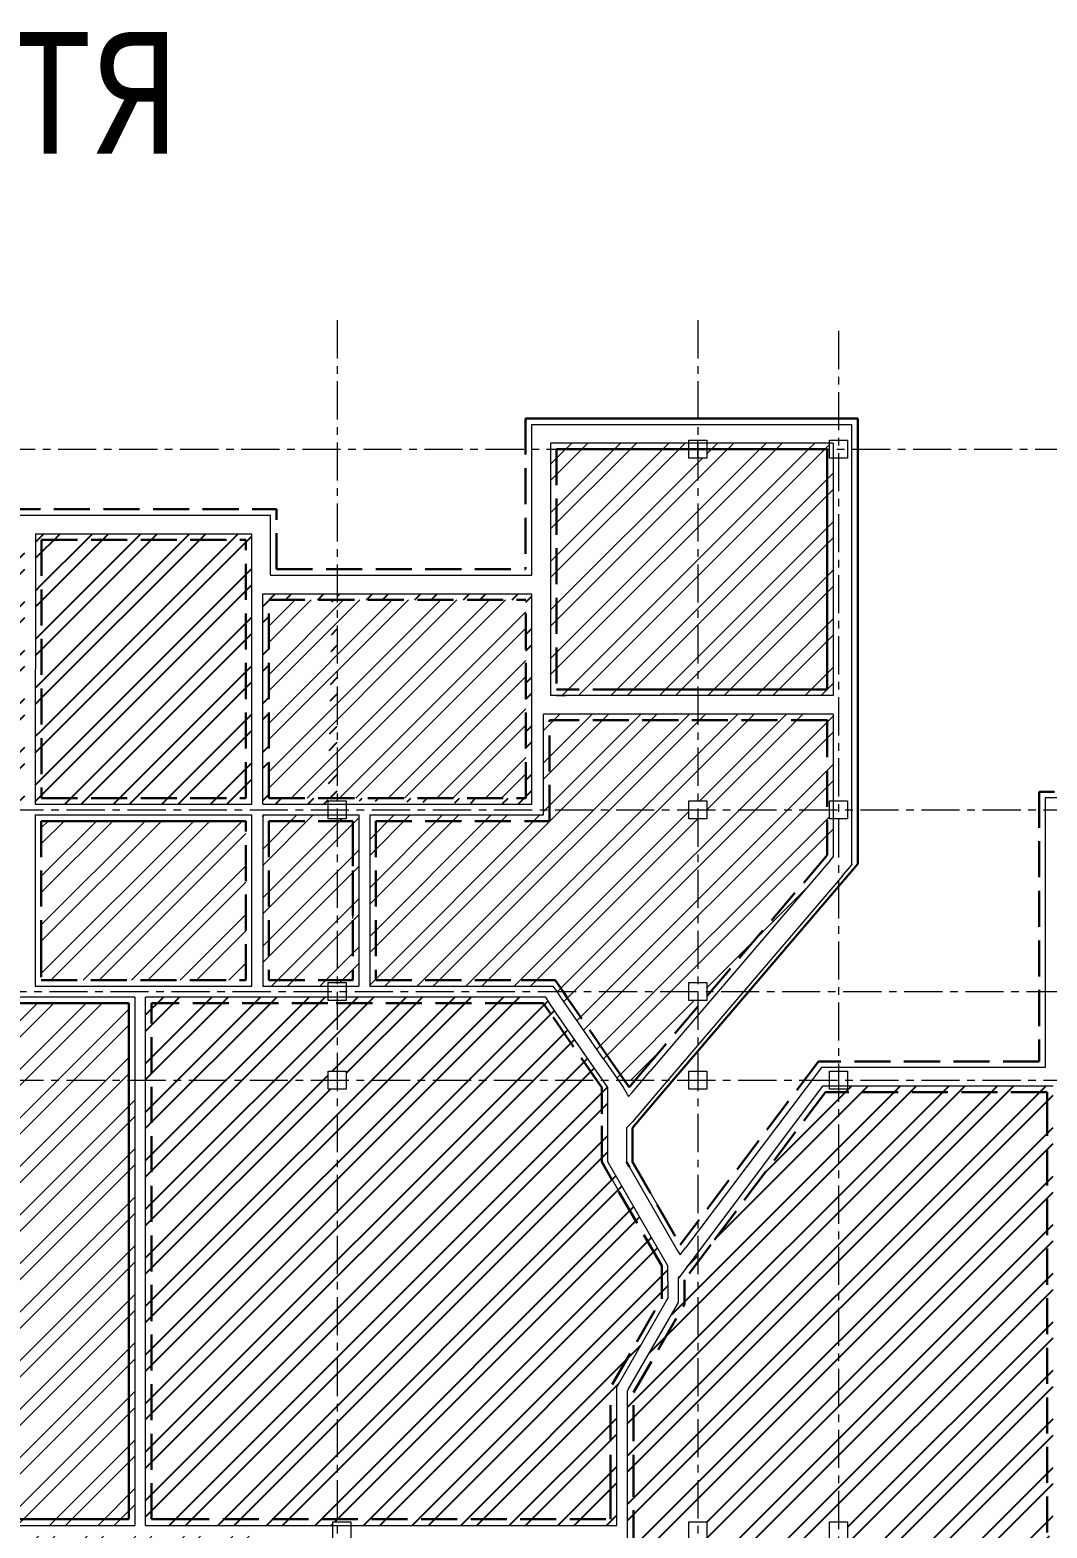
# Model space of a CAD drawing. Header units: millimetres. Extents: x -689206 to 4969298, y -1019800 to 703299.
# Drawn here: x 783077 to 799999, y -17593 to 7339 of the extents above; entities that cross this region are included whole.
import ezdxf

# ---------------------------------------------------------------- set-up
doc = ezdxf.new("R2010")
doc.units = ezdxf.units.MM
doc.linetypes.add('JIS_02_4.0', pattern=[5.5, 4, -1.5])
doc.linetypes.add('осеваяX2', pattern=[101.6, 63.5, -12.7, 12.7, -12.7])
for name, color, linetype, lineweight in [('несущие', 7, 'Continuous', 30), ('перекрытие', 10, 'JIS_02_4.0', 40), ('РАЗМЕРЫ', 7, 'Continuous', 9), ('стены', 7, 'Continuous', 20)]:
    doc.layers.add(name, color=color, linetype=linetype, lineweight=lineweight)
doc.styles.add('Аннотативный', font='isocteur.ttf', dxfattribs={"width": 0.7, "height": 250})
pattern_1 = [(45, (396786.03, 69886.3), (-404.1115, 404.1115), []), (45, (397055.44, 69886.3), (-404.1115, 404.1115), [])]

msp = doc.modelspace()

# ---------------------------------------------------------------- hatches: boundary and pattern name
at = {"layer": 'РАЗМЕРЫ', "linetype": 'ByBlock', "lineweight": 13}
h = msp.add_hatch(dxfattribs=at)
h.set_pattern_fill('ANSI32', color=256, scale=60)
h.set_pattern_definition(pattern_1)
h.paths.add_polyline_path([(794189.9, 212.3), (794039.9, 212.3), (794039.9, 362.3), (791840, 362.3), (791840, -3635.7), (791992, -3635.7), (794189.9, -3635.7)], flags=17)
h.paths.add_polyline_path([(796340, 362.3), (794339.9, 362.3), (794339.9, 212.3), (794189.9, 212.3), (794189.9, -3635.7), (796340, -3635.7)], flags=17)
h.paths.add_polyline_path([(794039.9, 464.3), (791740, 464.3), (791740, 362.3), (791840, 362.3), (791840, 364.3), (794039.9, 364.3)])
h.paths.add_polyline_path([(796380, 464.3), (794339.9, 464.3), (794339.9, 364.3), (796340, 364.3), (796380, 364.3)])
h.paths.add_polyline_path([(796440, 210.3), (796380, 210.3), (796380, 362.3), (796340, 362.3), (796340, -3635.7), (794189.9, -3635.7), (794189.9, -3735.7), (796440, -3735.7)])
h.paths.add_polyline_path([(791840, 362.3), (791740, 362.3), (791740, -3735.7), (794189.9, -3735.7), (794189.9, -3635.7), (791992, -3635.7), (791840, -3635.7)])
h.paths.add_polyline_path([(794189.9, -4045.7), (791620, -4045.7), (791620, -5637.7), (791720, -5637.7), (791720, -4145.7), (791992, -4145.7), (794189.9, -4145.7)])
h.paths.add_polyline_path([(796440, -4045.7), (794189.9, -4045.7), (794189.9, -4145.7), (796340, -4145.7), (796340, -4163.8), (796340, -5637.7), (796380, -5637.7), (796380, -5489.7), (796440, -5489.7)])
h.paths.add_polyline_path([(796340, -4163.8), (796340, -4145.7), (794189.9, -4145.7), (794189.9, -5487.7), (794339.9, -5487.7), (794339.9, -5637.7), (796340, -5637.7)], flags=17)
h.paths.add_polyline_path([(794189.9, -4145.7), (791992, -4145.7), (791720, -4145.7), (791720, -5637.7), (794039.9, -5637.7), (794039.9, -5487.7), (794189.9, -5487.7)], flags=17)
h.paths.add_polyline_path([(794189.9, -5787.7), (794039.9, -5787.7), (794039.9, -5637.7), (791720, -5637.7), (791720, -5825.7), (788830, -5825.7), (788830, -8475.1), (791249.4, -8475.1), (791450, -8475.1), (791550, -8475.1), (791815.4, -8475.1), (791946.5, -8665.1), (794039.9, -8665.1), (794039.9, -8515.1), (794189.9, -8515.1)])
h.paths.add_polyline_path([(796340, -5637.7), (794339.9, -5637.7), (794339.9, -5787.7), (794189.9, -5787.7), (794189.9, -8515.1), (794339.9, -8515.1), (794339.9, -8665.1), (794403, -8665.1), (796340, -6395.7)])
h.paths.add_polyline_path([(796390, -6482.3), (796440, -6423.7), (796440, -6393.6), (796440, -5789.7), (796380, -5789.7), (796380, -5637.7), (796340, -5637.7), (796340, -6395.7), (794403, -8665.1), (794527, -8665.1)])
h.paths.add_polyline_path([(794189.9, -8914.8), (794189.9, -8815.1), (794039.9, -8815.1), (794039.9, -8665.1), (791946.5, -8665.1), (792005.5, -8751.2), (792044.5, -8808.1), (792726.1, -9795.8), (792726.6, -9795.4), (792962.8, -10137.7), (793146.2, -10137.7), (793340, -9910.6)])
h.paths.add_polyline_path([(792862.8, -10137.7), (792626.6, -9795.4), (791944.5, -8808.1), (791905.5, -8751.2), (791846.5, -8665.1), (791946.5, -8665.1), (792005.5, -8751.2), (792044.5, -8808.1), (792726.1, -9795.8), (792726.6, -9795.4), (792962.8, -10137.7), (792964.2, -10137.7), (793044.8, -10254.5), (793044.8, -10256.5), (792962.8, -10137.7)])
h.paths.add_polyline_path([(791815.4, -8475.1), (791550, -8475.1), (791450, -8475.1), (791249.4, -8475.1), (788830, -8475.1), (788830, -5825.7), (791720, -5825.7), (791720, -5637.7), (791620, -5637.7), (791620, -5725.7), (788730, -5725.7), (788730, -8575.1), (791784.4, -8575.1), (791846.5, -8665.1), (791946.5, -8665.1)])
h.paths.add_polyline_path([(788039.9, -8515.1), (788189.9, -8515.1), (788189.9, -8475.1), (788035.4, -8475.1), (787050, -8475.1), (787050, -5825.7), (788189.9, -5825.7), (788189.9, -5787.7), (788039.9, -5787.7), (788039.9, -5725.7), (786950, -5725.7), (786950, -8575.1), (788039.9, -8575.1)])
h.paths.add_polyline_path([(788189.9, -5825.7), (787050, -5825.7), (787050, -8475.1), (788035.4, -8475.1), (788189.9, -8475.1)], flags=17)
h.paths.add_polyline_path([(788450, -5825.7), (788189.9, -5825.7), (788189.9, -8475.1), (788450, -8475.1)], flags=17)
h.paths.add_polyline_path([(788550, -5725.7), (788339.9, -5725.7), (788339.9, -5787.7), (788189.9, -5787.7), (788189.9, -5825.7), (788450, -5825.7), (788450, -8475.1), (788189.9, -8475.1), (788189.9, -8515.1), (788339.9, -8515.1), (788339.9, -8575.1), (788550, -8575.1)])
h.paths.add_polyline_path([(786670, -5825.7), (786323.6, -5825.7), (783265, -5825.7), (783265, -7825.7), (783265, -8475.1), (786599.8, -8475.1), (786670, -8475.1)])
at = {"layer": 'РАЗМЕРЫ', "linetype": 'ByBlock', "lineweight": 25}
h = msp.add_hatch(dxfattribs=at)
h.set_pattern_fill('ANSI32', color=256, scale=60)
h.set_pattern_definition(pattern_1)
h.paths.add_polyline_path([(786670, -1145.7), (783270, -1145.7), (783270, -5445.7), (786670, -5445.7)])
h.paths.add_polyline_path([(782189.9, -1145.7), (779860, -1145.7), (779860, -5445.7), (782189.9, -5445.7)], flags=16)
h.paths.add_polyline_path([(782890, -1145.7), (782189.9, -1145.7), (782189.9, -5445.7), (782890, -5445.7)], flags=17)
h.paths.add_polyline_path([(782189.9, -1045.7), (779760, -1045.7), (779760, -5545.7), (782039.9, -5545.7), (782039.9, -5487.7), (782189.9, -5487.7), (782189.9, -5445.7), (779860, -5445.7), (779860, -1145.7), (782189.9, -1145.7)])
h.paths.add_polyline_path([(782990, -1045.7), (782189.9, -1045.7), (782189.9, -1145.7), (782890, -1145.7), (782890, -5445.7), (782189.9, -5445.7), (782189.9, -5487.7), (782339.9, -5487.7), (782339.9, -5545.7), (782990, -5545.7)])
h = msp.add_hatch(dxfattribs=at)
h.set_pattern_fill('ANSI32', color=256, scale=60)
h.set_pattern_definition(pattern_1)
h.paths.add_polyline_path([(788189.9, -2145.7), (788189.9, -5445.7), (791330, -5445.7), (791330, -2145.7)], flags=17)
h.paths.add_polyline_path([(788189.9, -2145.7), (787050, -2145.7), (787050, -5445.7), (788189.9, -5445.7)])
h.paths.add_polyline_path([(786950, -5545.7), (788039.9, -5545.7), (788039.9, -5487.7), (788104.5, -2045.7), (786950, -2045.7)])
h.paths.add_polyline_path([(791430, -2045.7), (788189.9, -2045.7), (788189.9, -5487.7), (788339.9, -5487.7), (791430, -5545.7)])
h.paths.add_polyline_path([(786670, -5445.7), (783270, -5445.7), (783270, -1145.7), (786670, -1145.7)], flags=16)
h.paths.add_polyline_path([(786770, -1045.7), (783170, -1045.7), (783165.3, -5545.7), (786770, -5545.7)])
at = {"layer": 'РАЗМЕРЫ', "linetype": 'ByBlock', "lineweight": 20}
h = msp.add_hatch(dxfattribs=at)
h.set_pattern_fill('ANSI32', color=256, scale=60)
h.paths.add_polyline_path([(774691.1, -35639.7), (770339.9, -35639.7), (770339.9, -35789.7), (770189.9, -35789.7), (770189.9, -36939.7), (774690, -36939.7)], flags=17)
h.paths.add_polyline_path([(774791, -35639.7), (774691.1, -35639.7), (774690, -36939.7), (770189.9, -36939.7), (770189.9, -35789.7), (770089.9, -35789.7), (770089.9, -36989.7), (770339.9, -36989.7), (770339.9, -37039.7), (774791, -37039.7)])
h.paths.add_polyline_path([(791330, -2145.7), (788189.9, -2145.7), (788189.9, -5445.7), (791330, -5445.7)])
h.paths.add_polyline_path([(788189.9, -2145.7), (787050, -2145.7), (787050, -5445.7), (788189.9, -5445.7)])
at = {"layer": 'РАЗМЕРЫ', "linetype": 'JIS_02_4.0', "lineweight": 20, "ltscale": 150}
h = msp.add_hatch(dxfattribs=at)
h.set_pattern_fill('ANSI32', color=256, scale=60)
h.paths.add_polyline_path([(784719.9, -10137.7), (782379.9, -10137.7), (782379.9, -17447.7), (782499.9, -17447.7), (784719.9, -17447.7)], flags=17)
h.paths.add_polyline_path([(784719.9, -8855.1), (782379.9, -8855.1), (782379.9, -10137.7), (784719.9, -10137.7)])
h.paths.add_polyline_path([(781999.9, -12044), (779299.9, -12044), (779299.9, -17444), (781999.9, -17444)], flags=0)
h.paths.add_polyline_path([(781999.9, -17827.8), (779299.9, -17824), (779299.9, -23224), (781999.9, -23224)], flags=16)
h.paths.add_polyline_path([(778919.9, -17827.8), (777279.9, -17827.8), (777279.9, -23224), (778919.9, -23224)], flags=0)
h.paths.add_polyline_path([(785079.9, -17824), (782379.9, -17824), (782379.9, -23224), (785079.9, -23224)], flags=0)
h.paths.add_polyline_path([(787099.9, -17824), (785459.9, -17824), (785459.9, -23224), (787099.9, -23224)], flags=0)
h.paths.add_polyline_path([(787199.9, -17727.8), (785359.9, -17727.8), (785359.9, -23324), (787199.9, -23324)])
h.paths.add_polyline_path([(785459.9, -17824), (787099.9, -17824), (787099.9, -23224), (785459.9, -23224)], flags=16)
h.paths.add_polyline_path([(785179.9, -17727.8), (782339.9, -17727.8), (782339.9, -17787.7), (782279.9, -17787.7), (782279.9, -23324), (785179.9, -23324)])
h.paths.add_polyline_path([(782379.9, -17824), (785079.9, -17824), (785079.9, -23224), (782379.9, -23224)], flags=16)
h.paths.add_polyline_path([(782099.9, -17787.7), (782039.9, -17787.7), (782039.9, -17727.8), (779199.9, -17727.8), (779199.9, -23324), (782099.9, -23324)])
h.paths.add_polyline_path([(782039.9, -17487.7), (782099.9, -17487.7), (782099.9, -11952.1), (779199.9, -11952.1), (779199.9, -17547.7), (782039.9, -17547.7)])
h.paths.add_polyline_path([(779299.9, -17447.7), (779299.9, -17444), (779299.9, -12044), (781999.9, -12044), (781999.9, -17447.7)], flags=16)
h.paths.add_polyline_path([(779299.9, -17444), (779299.9, -17294), (779299.9, -16094), (779299.9, -13394), (779299.9, -12044), (781999.9, -12044), (781999.9, -13394), (781999.9, -13694), (781999.9, -13994), (781999.9, -14294), (781999.9, -14594), (781999.9, -14894), (781999.9, -16094), (781999.9, -17444)], flags=0)
h.paths.add_polyline_path([(784819.9, -10137.7), (784719.9, -10137.7), (784719.9, -17447.7), (782499.9, -17447.7), (782379.9, -17447.7), (782379.9, -10137.7), (782339.9, -10137.7), (782339.9, -10287.7), (782279.9, -10287.7), (782279.9, -17487.7), (782339.9, -17487.7), (782339.9, -17547.7), (784819.9, -17547.7)])
h.paths.add_polyline_path([(779019.9, -17727.8), (777179.9, -17727.8), (777179.9, -23324), (779019.9, -23324)])
h.paths.add_polyline_path([(777279.9, -17827.8), (778919.9, -17827.8), (778919.9, -19667.8), (778919.9, -23224), (777279.9, -23224)], flags=16)
at = {"layer": 'РАЗМЕРЫ', "linetype": 'ByBlock', "lineweight": 25}
h = msp.add_hatch(dxfattribs=at)
h.set_pattern_fill('ANSI32', color=256, scale=60)
h.set_pattern_definition(pattern_1)
h.paths.add_polyline_path([(788189.9, -10287.7), (788039.9, -10287.7), (788039.9, -10137.7), (785099.9, -10137.7), (785099.9, -17447.7), (785459.9, -17447.7), (788189.9, -17447.7)], flags=17)
h.paths.add_polyline_path([(788339.9, -10137.7), (788339.9, -10287.7), (788189.9, -10287.7), (788189.9, -17487.7), (788414.9, -17487.7), (788414.9, -17547.7), (792839.1, -17547.7), (792839.1, -15339.6), (792839.1, -15247.8), (793664.5, -13818.1), (793690, -13773.9), (793690, -13485.6), (793690, -13230.6), (792690, -11498.6), (792690, -10698.6), (792690, -10262.4), (792604, -10137.7)])
h.paths.add_polyline_path([(791734.2, -9022.3), (791618.8, -8855.1), (791550, -8855.1), (791450, -8855.1), (791249.4, -8855.1), (788189.9, -8855.1), (788189.9, -9987.7), (788339.9, -9987.7), (788339.9, -10137.7), (792504, -10137.7)], flags=16)
h.paths.add_polyline_path([(788189.9, -8855.1), (788035.4, -8855.1), (785099.9, -8855.1), (785099.9, -10137.7), (788039.9, -10137.7), (788039.9, -9987.7), (788189.9, -9987.7)], flags=17)
h.paths.add_polyline_path([(785099.9, -10137.7), (784999.9, -10137.7), (784999.9, -17547.7), (788114.9, -17547.7), (788114.9, -17487.7), (788189.9, -17487.7), (788189.9, -17447.7), (785459.9, -17447.7), (785099.9, -17447.7)])
h.paths.add_polyline_path([(785099.9, -8855.1), (788035.4, -8855.1), (788189.9, -8855.1), (788189.9, -8815.1), (788039.9, -8815.1), (788039.9, -8755.1), (784999.9, -8755.1), (784999.9, -10137.7), (785099.9, -10137.7)])
h.paths.add_polyline_path([(791661.1, -8755.1), (788339.9, -8755.1), (788339.9, -8815.1), (788189.9, -8815.1), (788189.9, -8855.1), (791249.4, -8855.1), (791450, -8855.1), (791550, -8855.1), (791618.8, -8855.1), (791734.2, -9022.3), (792504, -10137.7), (792604, -10137.7), (791834.2, -9022.3), (791718.8, -8855.1)])
h = msp.add_hatch(dxfattribs=at)
h.set_pattern_fill('ANSI32', color=256, scale=60)
h.set_pattern_definition(pattern_1)
h.paths.add_polyline_path([(796530, -10337.7), (796311.4, -10337.7), (794407, -12878.9), (794189.9, -13168.5), (794189.9, -17487.7), (794339.9, -17487.7), (794339.9, -17637.7), (796380, -17637.7), (796380, -17487.7), (796530, -17487.7)])
h.paths.add_polyline_path([(800099.4, -10287.7), (800039.9, -10287.7), (800039.9, -10237.7), (796680, -10237.7), (796680, -10287.7), (796530, -10287.7), (796530, -17487.7), (796680, -17487.7), (796680, -17787.7), (796530, -17787.7), (796530, -23487.7), (796680, -23487.7), (796680, -23637.7), (800039.9, -23637.7), (800039.9, -23487.7), (800099.4, -23487.7), (800099.4, -17787.7), (800039.9, -17787.7), (800039.9, -17487.7), (800099.4, -17487.7)])
h.paths.add_polyline_path([(794189.9, -13168.5), (793970, -13461.9), (793970, -13556), (793970, -13865.6), (793119.1, -15339.6), (793119.1, -16973.8), (793119.1, -17637.7), (794039.9, -17637.7), (794039.9, -17487.7), (794189.9, -17487.7)], flags=17)
h.paths.add_polyline_path([(794189.9, -17787.7), (794039.9, -17787.7), (794039.9, -17637.7), (793119.1, -17637.7), (793119.1, -20371.7), (793970, -21845.6), (794099.8, -21845.6), (794099.8, -22302.6), (794114.8, -22318.7), (794189.9, -22399.1)], flags=17)
h.paths.add_polyline_path([(796530, -17787.7), (796380, -17787.7), (796380, -17637.7), (794339.9, -17637.7), (794339.9, -17787.7), (794189.9, -17787.7), (794189.9, -22399.1), (794278.7, -22494.2), (795276.5, -23637.7), (796380, -23637.7), (796380, -23487.7), (796530, -23487.7)])
h.paths.add_polyline_path([(793119.1, -17637.7), (793019.1, -17637.7), (793019.1, -20371.7), (793019.1, -20398.5), (793032.4, -20421.7), (793883.4, -21895.6), (793912.3, -21945.6), (793999.8, -21945.6), (793999.8, -22302.6), (794178.7, -22494.2), (794189.9, -22507), (794189.9, -22399.1), (794114.8, -22318.7), (794099.8, -22302.6), (794099.8, -21845.6), (793970, -21845.6), (793119.1, -20371.7)])
h.paths.add_polyline_path([(793119.1, -16973.8), (793119.1, -15339.6), (793970, -13865.6), (793970, -13556), (793970, -13461.9), (794189.9, -13168.5), (794189.9, -13003), (793883.4, -13411.9), (793870, -13429.8), (793870, -13838.8), (793032.4, -15289.6), (793019.1, -15312.8), (793019.1, -15392.8), (793019.1, -17637.7), (793119.1, -17637.7)])
h.paths.add_polyline_path([(794278.7, -22494.2), (794189.9, -22399.1), (794189.9, -22507), (795176.5, -23637.7), (795276.5, -23637.7)], flags=17)
h.paths.add_polyline_path([(796530, -23787.7), (796380, -23787.7), (796380, -23637.7), (795276.5, -23637.7), (796530, -25074.3)], flags=17)
h.paths.add_polyline_path([(795276.5, -23637.7), (795176.5, -23637.7), (796446.2, -25092.8), (796530, -25188.9), (796530, -25074.3)])
h.paths.add_polyline_path([(799999.4, -23637.7), (796680, -23637.7), (796680, -23787.7), (796530, -23787.7), (796530, -25074.3), (796546.2, -25092.8), (796663.4, -25092.8), (799999.4, -25092.8)], flags=16)
h.paths.add_polyline_path([(800099.4, -23787.7), (800039.9, -23787.7), (800039.9, -23637.7), (796680, -23637.7), (796680, -23787.7), (796530, -23787.7), (796530, -25074.3), (796530, -25188.9), (796533.5, -25192.8), (796663.4, -25192.8), (800099.4, -25192.8)])

# ---------------------------------------------------------------- linework, layer by layer
at = {"layer": 'несущие', "color": 18, "lineweight": 20, "true_color": 0x000000}
for p, q in [((783170, -1045.7), (786770, -1045.7)), ((799969.2, -5437.7), (799969.2, -9927.7)), ((812399.9, -5437.7), (799969.2, -5437.7)), ((788730, -5725.7), (788730, -8575.1)), ((796595, -6737.3), (796750, -6555.7)), ((783165, -7825.7), (783165, -8575.1)), ((783165, -8575.1), (786770, -8575.1)), ((786950, -8575.1), (788550, -8575.1)), ((788730, -8575.1), (791784.4, -8575.1)), ((791846.5, -8665.1), (791784.4, -8575.1)), ((791905.5, -8751.2), (791846.5, -8665.1)), ((784819.9, -8755.1), (782379.9, -8755.1)), ((784819.9, -8755.1), (784819.9, -17547.7)), ((791661.1, -8755.1), (784999.9, -8755.1)), ((784999.9, -17547.7), (784999.9, -8755.1)), ((791718.8, -8855.1), (791661.1, -8755.1)), ((791834.2, -9022.3), (791718.8, -8855.1)), ((791944.5, -8808.1), (791905.5, -8751.2)), ((792626.1, -9795.8), (791944.5, -8808.1)), ((792690, -10262.4), (791834.2, -9022.3)), ((796244.3, -9927.7), (793983.6, -12928.9)), ((799969.2, -9927.7), (796244.3, -9927.7)), ((793094.8, -10343.1), (793390, -9997.2)), ((792944.8, -10256.5), (793035.2, -10413)), ((793035.2, -10413), (793094.8, -10343.1)), ((796224.7, -10287.7), (794320.4, -12828.9)), ((796262.2, -10237.7), (796224.7, -10287.7)), ((796311.4, -10237.7), (796262.2, -10237.7)), ((800099.4, -10237.7), (796311.4, -10237.7)), ((793000, -10932.2), (793100, -10832.2)), ((794320.4, -12828.9), (793883.4, -13411.9)), ((793894.3, -13047.4), (793983.6, -12928.9)), ((793847, -12965.5), (793894.3, -13047.4)), ((793690, -13485.6), (793690, -13230.6)), ((793664.5, -13818.1), (793690, -13773.9)), ((792839.1, -15339.6), (792839.1, -15247.8)), ((793019.1, -15312.8), (793032.4, -15289.6)), ((793019.1, -15392.8), (793019.1, -15312.8)), ((782279.9, -17547.7), (784819.9, -17547.7)), ((784999.9, -17547.7), (792839.1, -17547.7))]:
    msp.add_line(p, q, dxfattribs=at)
at = {"layer": 'несущие', "color": 18, "linetype": 'JIS_02_4.0', "lineweight": 30, "ltscale": 150, "true_color": 0x000000}
for p, q in [((783270, -1145.7), (786670, -1145.7)), ((799869.2, -5337.7), (799869.2, -9827.7)), ((812499.9, -5337.7), (799869.2, -5337.7)), ((788830, -5825.7), (788830, -8475.1)), ((783265, -7825.7), (783265, -8475.1)), ((783265, -8475.1), (786599.8, -8475.1)), ((787050, -8475.1), (788035.4, -8475.1)), ((788035.4, -8475.1), (788450, -8475.1)), ((788830, -8475.1), (791249.4, -8475.1)), ((791249.4, -8475.1), (791450, -8475.1)), ((791450, -8475.1), (791550, -8475.1)), ((791550, -8475.1), (791815.4, -8475.1)), ((791946.5, -8665.1), (791815.4, -8475.1)), ((792005.5, -8751.2), (791946.5, -8665.1)), ((785099.9, -17447.7), (785099.9, -8855.1)), ((788035.4, -8855.1), (785099.9, -8855.1)), ((791249.4, -8855.1), (788035.4, -8855.1)), ((791450, -8855.1), (791249.4, -8855.1)), ((791550, -8855.1), (791450, -8855.1)), ((791550, -8855.1), (791618.8, -8855.1)), ((791734.2, -9022.3), (791618.8, -8855.1)), ((792726.1, -9795.8), (792044.5, -8808.1)), ((792590, -10262.4), (791734.2, -9022.3)), ((793044.8, -10256.5), (793340, -9910.6)), ((796195.3, -9827.7), (793897, -12878.9)), ((796311.4, -10337.7), (794407, -12878.9)), ((799999.2, -10618.5), (799999.2, -10337.7)), ((794407, -12878.9), (793970, -13461.9)), ((793970, -13461.9), (793970, -13556)), ((785099.9, -17447.7), (785459.9, -17447.7)), ((785459.9, -17447.7), (792739.1, -17447.7))]:
    msp.add_line(p, q, dxfattribs=at)
at = {"layer": 'несущие', "color": 18, "true_color": 0x000000}
for p, q in [((786599.8, -8475.1), (786670, -8475.1)), ((792044.5, -8808.1), (792005.5, -8751.2)), ((792726.1, -9795.8), (792726.6, -9795.4)), ((792590, -10262.4), (792416, -10010.1)), ((793050, -11585.2), (793000, -11498.6)), ((793870, -13429.8), (793883.4, -13411.9)), ((782379.9, -17447.7), (784719.9, -17447.7))]:
    msp.add_line(p, q, dxfattribs=at)
at = {"layer": 'несущие', "color": 18, "lineweight": 30, "ltscale": 150, "true_color": 0x000000}
for q in [(782379.9, -8855.1), (784719.9, -17447.7)]:
    msp.add_line((784719.9, -8855.1), q, dxfattribs=at)
at = {"layer": 'несущие', "color": 18, "linetype": 'JIS_02_4.0', "ltscale": 150, "true_color": 0x000000}
for p, q in [((799869.4, -9827.7), (796195.3, -9827.7)), ((799999.2, -10337.7), (796311.4, -10337.7))]:
    msp.add_line(p, q, dxfattribs=at)
at = {"layer": 'перекрытие', "color": 18, "linetype": 'ByBlock', "lineweight": 20, "true_color": 0x000000}
for p, q in [((796390, -6482.3), (796440, -6423.7)), ((796440, -6393.6), (796440, -6423.7)), ((796750, -6538.6), (796750, -6555.7))]:
    msp.add_line(p, q, dxfattribs=at)
at = {"layer": 'РАЗМЕРЫ', "color": 18, "lineweight": 20, "true_color": 0x000000}
for p, q in [((796750, -6538.6), (796750, -6395.2)), ((793595, -10252.2), (793100, -10832.2))]:
    msp.add_line(p, q, dxfattribs=at)
at = {"layer": 'РАЗМЕРЫ', "color": 18, "lineweight": 30, "true_color": 0x000000}
for p, q in [((796595, -6837.3), (796850, -6538.6)), ((793595, -10352.2), (793100, -10932.2))]:
    msp.add_line(p, q, dxfattribs=at)
at = {"layer": 'РАЗМЕРЫ', "color": 18, "true_color": 0x000000}
for p, q in [((784719.9, -15807.7), (784719.9, -17327.7)), ((784719.9, -17327.7), (784719.9, -17447.7))]:
    msp.add_line(p, q, dxfattribs=at)
at = {"layer": 'РАЗМЕРЫ', "color": 18, "lineweight": 30, "ltscale": 150, "true_color": 0x000000}
msp.add_line((784719.9, -17447.7), (782499.9, -17447.7), dxfattribs=at)
at = {"layer": 'стены', "color": 18, "linetype": 'осеваяX2', "lineweight": 15, "ltscale": 10, "true_color": 0x000000}
for p, q in [((788189.9, 2507.8), (788189.9, -41639.7)), ((794189.9, 2507.8), (794189.9, -41787.7)), ((796530, 2329.8), (796530, -41965.7)), ((775418, 362.3), (824339.9, 362.3)), ((752189.9, -5637.7), (824339.9, -5637.7)), ((751904.3, -8665.1), (824054.3, -8665.1)), ((752189.9, -10137.7), (824339.9, -10137.7))]:
    msp.add_line(p, q, dxfattribs=at)
at = {"layer": 'стены', "color": 18, "linetype": 'JIS_02_4.0', "lineweight": 30, "ltscale": 150, "true_color": 0x000000}
for p, q in [((791322, 872.3), (791322, -1635.7)), ((791840, 364.3), (791840, -3635.7)), ((779350, -635.7), (787180, -635.7)), ((787180, -1635.7), (787180, -635.7)), ((783270, -1145.7), (783270, -5445.7)), ((786670, -5445.7), (786670, -1145.7)), ((787180, -1635.7), (791322, -1635.7)), ((787050, -5445.7), (787050, -2145.7)), ((787050, -2145.7), (791330, -2145.7)), ((791330, -5445.7), (791330, -2145.7)), ((796340, -3635.7), (791992, -3635.7)), ((791720, -4145.7), (791992, -4145.7)), ((791720, -5825.7), (791720, -4145.7)), ((796340, -4145.7), (791992, -4145.7)), ((796340, -4163.8), (796340, -6393.6)), ((783270, -5445.7), (786670, -5445.7)), ((787050, -5445.7), (791330, -5445.7)), ((783265, -5825.7), (783265, -7825.7)), ((783265, -5825.7), (786323.6, -5825.7)), ((786323.6, -5825.7), (786670, -5825.7)), ((786670, -8475.1), (786670, -5825.7)), ((787050, -5825.7), (788450, -5825.7)), ((787050, -5825.7), (787050, -8475.1)), ((788450, -5825.7), (788450, -8475.1)), ((788450, -7400), (788450, -5825.7)), ((788830, -5825.7), (791720, -5825.7)), ((796340, -6395.7), (793340, -9910.6)), ((792726.6, -9795.4), (793044.8, -10256.5)), ((792590, -10698.6), (792590, -10262.4)), ((799999.4, -25092.8), (799999.4, -10337.7)), ((792590, -11498.6), (792590, -10698.6)), ((793100, -10932.2), (793100, -11498.6)), ((793590, -13230.6), (792590, -11498.6)), ((793100, -11498.6), (793897, -12878.9)), ((793590, -13485.6), (793590, -13230.6)), ((793590, -13485.6), (793590, -13773.9)), ((793970, -13865.6), (793970, -13556)), ((792763.5, -15205.5), (793590, -13773.9)), ((793119.1, -15339.6), (793970, -13865.6)), ((792739.1, -16973.8), (792739.1, -15339.6)), ((793119.1, -16973.8), (793119.1, -15339.6)), ((792739.1, -17447.7), (792739.1, -16973.8)), ((793119.1, -20371.7), (793119.1, -16973.8))]:
    msp.add_line(p, q, dxfattribs=at)
at = {"layer": 'стены', "color": 18, "lineweight": 30, "true_color": 0x000000}
for p, q in [((791322, 872.3), (796850, 872.3)), ((796850, -6538.6), (796850, 872.3)), ((796340, 364.3), (791840, 364.3)), ((796340, 362.3), (796340, -3635.7)), ((786820, -635.7), (787180, -635.7)), ((796850, -4145.7), (796850, -3154.4)), ((791840, -3635.7), (791992, -3635.7)), ((792892, -3635.7), (796340, -3635.7)), ((791992, -4145.7), (791832, -4145.7)), ((796340, -4143.6), (796340, -4163.8)), ((796340, -4145.7), (796340, -4163.8)), ((796850, -4145.7), (796850, -4223.8)), ((783265, -5825.7), (786670, -5825.7)), ((796340, -6263.8), (796340, -6395.7)), ((796595, -6837.3), (793595, -10352.2)), ((792417.1, -10009.1), (792416, -10010.1)), ((792590, -10262.4), (792416, -10010.1)), ((792964.2, -10137.7), (793044.8, -10254.5)), ((793044.8, -10256.5), (793100, -10191.8))]:
    msp.add_line(p, q, dxfattribs=at)
at = {"layer": 'стены', "color": 18, "lineweight": 20, "true_color": 0x000000}
for p, q in [((791430, -1735.7), (791430, 772.3)), ((791430, 772.3), (796750, 772.3)), ((796750, -6203.8), (796750, 772.3)), ((796440, 464.3), (791740, 464.3)), ((796440, 464.3), (796440, -3735.7)), ((779450, -735.7), (787080, -735.7)), ((787080, -1735.7), (787080, -735.7)), ((783170, -1045.7), (783165.3, -5545.7)), ((786770, -5545.7), (786770, -1045.7)), ((787080, -1735.7), (791430, -1735.7)), ((786950, -2045.7), (791430, -2045.7)), ((786950, -5545.7), (786950, -2045.7)), ((791430, -5545.7), (791430, -2045.7)), ((796440, -3735.7), (791740, -3735.7)), ((796440, -4045.7), (791620, -4045.7)), ((791620, -5725.7), (791620, -4045.7)), ((796440, -4045.7), (796440, -6393.6)), ((783165.1, -5725.7), (783165, -5825.7)), ((783165.1, -5725.7), (786770, -5725.7)), ((783165.3, -5545.7), (786770, -5545.7)), ((786770, -8575.1), (786770, -5725.7)), ((786950, -5545.7), (791430, -5545.7)), ((786950, -5725.7), (788550, -5725.7)), ((786950, -5725.7), (786950, -8575.1)), ((788550, -5725.7), (788550, -8575.1)), ((788730, -5725.7), (791620, -5725.7)), ((783165, -5825.7), (783165, -7825.7)), ((796750, -6393.1), (796750, -6203.8)), ((796390, -6482.3), (793390, -9997.2)), ((796595, -6737.3), (793595, -10252.2)), ((792626.6, -9795.4), (792944.8, -10256.5)), ((792690, -10698.6), (792690, -10262.4)), ((792690, -11498.6), (792690, -10698.6)), ((793000, -10932.2), (793000, -11498.6)), ((793690, -13230.6), (792690, -11498.6)), ((793050, -11585.2), (793847, -12965.5)), ((793870, -13838.8), (793870, -13429.8)), ((793690, -13485.6), (793690, -13773.9)), ((792839.1, -15247.8), (793664.5, -13818.1)), ((793032.4, -15289.6), (793870, -13838.8)), ((792839.1, -17547.7), (792839.1, -15339.6)), ((793019.1, -20371.7), (793019.1, -15392.8))]:
    msp.add_line(p, q, dxfattribs=at)
at = {"layer": 'стены', "color": 18, "true_color": 0x000000}
for p, q in [((794189.9, 212.3), (794189.9, 512.3)), ((794039.9, 362.3), (794339.9, 362.3)), ((791840, -3635.7), (791992, -3635.7)), ((783265, -5825.7), (785145, -5825.7)), ((787050, -5825.7), (787124, -5825.7)), ((788324, -5825.7), (788450, -5825.7)), ((788450, -7445.7), (788450, -7400)), ((792590, -11498.6), (793090, -12364.6)), ((793100, -11498.6), (793600, -12364.6))]:
    msp.add_line(p, q, dxfattribs=at)
at = {"layer": 'стены', "color": 18, "linetype": 'ByBlock', "lineweight": 20, "ltscale": 150, "true_color": 0x000000}
msp.add_line((791740, 464.3), (791740, -3735.7), dxfattribs=at)
at = {"layer": 'стены', "color": 18, "linetype": 'JIS_02_4.0', "lineweight": 20, "ltscale": 150, "true_color": 0x000000}
msp.add_line((791840, -3735.7), (791992, -3735.7), dxfattribs=at)
at = {"layer": 'стены', "color": 18, "true_color": 0x000000}
for points in [[(794039.9, 512.3), (794339.9, 512.3), (794339.9, 212.3), (794039.9, 212.3)], [(796380, 510.3), (796680, 510.3), (796680, 210.3), (796380, 210.3)], [(788039.9, -5487.7), (788339.9, -5487.7), (788339.9, -5787.7), (788039.9, -5787.7)], [(794039.9, -5487.7), (794339.9, -5487.7), (794339.9, -5787.7), (794039.9, -5787.7)], [(796380, -5489.7), (796680, -5489.7), (796680, -5789.7), (796380, -5789.7)], [(788039.9, -8515.1), (788339.9, -8515.1), (788339.9, -8815.1), (788039.9, -8815.1)], [(794039.9, -8515.1), (794339.9, -8515.1), (794339.9, -8815.1), (794039.9, -8815.1)], [(788039.9, -9987.7), (788339.9, -9987.7), (788339.9, -10287.7), (788039.9, -10287.7)], [(794039.9, -9987.7), (794339.9, -9987.7), (794339.9, -10287.7), (794039.9, -10287.7)], [(796380, -9987.7), (796680, -9987.7), (796680, -10287.7), (796380, -10287.7)], [(788114.9, -17487.7), (788414.9, -17487.7), (788414.9, -17787.7), (788114.9, -17787.7)], [(794039.9, -17487.7), (794339.9, -17487.7), (794339.9, -17787.7), (794039.9, -17787.7)], [(796380, -17487.7), (796680, -17487.7), (796680, -17787.7), (796380, -17787.7)]]:
    msp.add_lwpolyline(points, close=True, dxfattribs=at)

# ---------------------------------------------------------------- texts
at = {"layer": 'стены', "insert": (774178.9, 7307.8), "char_height": 2025.25, "width": 76858.328, "attachment_point": 1, "style": 'Аннотативный'}
msp.add_mtext('ПОКРИТТЯ', dxfattribs=at)

doc.saveas('drawing.dxf')
